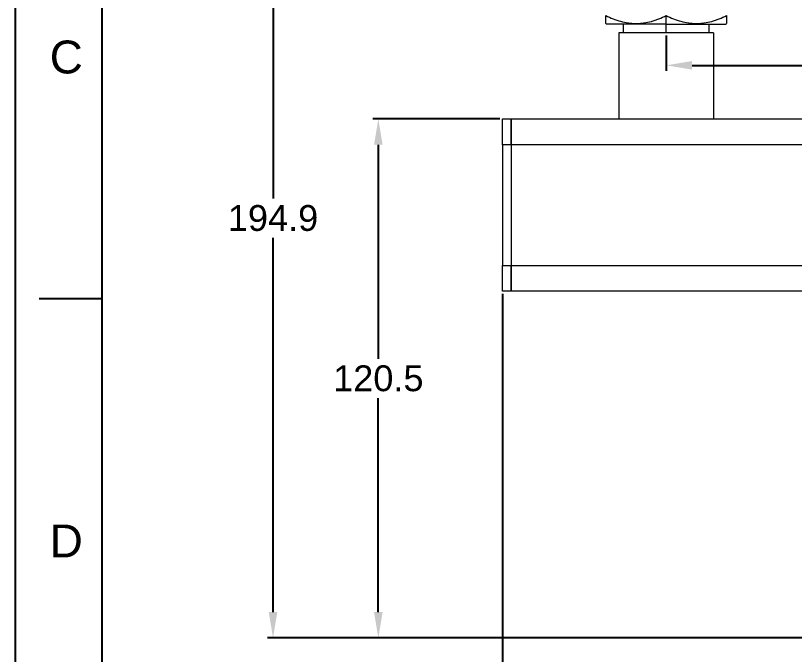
# Model space of a CAD drawing. Header units: millimetres. Extents: x 24958 to 25799, y 1150 to 1745.
# Drawn here: x 24957.8 to 25138.5, y 1309.6 to 1458 of the extents above; entities that cross this region are included whole.
import ezdxf

# ---------------------------------------------------------------- set-up
doc = ezdxf.new("R2010")
doc.units = ezdxf.units.MM
doc.layers.add('DIM', color=3, linetype='Continuous')
doc.layers.add('FORM', color=7, linetype='Continuous')
doc.styles.get("Standard").update_dxf_attribs({"font": 'arial.ttf'})
doc.dimstyles.new('ISO-25', dxfattribs={"dimtxt": 7, "dimasz": 5, "dimexe": 1.252, "dimexo": 0.625, "dimgap": 1, "dimtad": 1, "dimtih": 1, "dimtoh": 1, "dimdec": 1, "dimdsep": 46, "dimtxsty": 'Standard', "dimcen": 0, "dimclrd": 3, "dimclre": 3, "dimclrt": 4, "dimadec": 0, "dimazin": 0, "dimtfac": 1, "dimtdec": 1, "dimtmove": 0, "dimatfit": 3, "dimfxl": 1, "dimarcsym": 0})

# ---------------------------------------------------------------- blocks, each defined once
blk = doc.blocks.new('*D58')
at = {"layer": 'Defpoints', "color": 0, "transparency": 16777216}
for p in [(25070.73, 1433.99), (25041.94, 1313.48), (25185.24, 1313.48)]:
    blk.add_point(p, dxfattribs=at)
at = {"layer": 'DIM', "color": 3, "lineweight": -2, "transparency": 16777216}
for p, q in [((25070.1, 1433.99), (25040.68, 1433.99)), ((25041.94, 1427.99), (25041.94, 1378.29)), ((25041.94, 1319.48), (25041.94, 1369.17)), ((25184.61, 1313.48), (25040.68, 1313.48))]:
    blk.add_line(p, q, dxfattribs=at)
at = {"layer": 'DIM', "color": 3, "transparency": 16777216}
for points in [[(25040.94, 1427.99), (25042.94, 1427.99), (25041.94, 1433.99)], [(25040.94, 1319.48), (25042.94, 1319.48), (25041.94, 1313.48)]]:
    blk.add_solid(points, dxfattribs=at)
at = {"layer": 'DIM', "color": 4, "transparency": 16777216, "insert": (25041.94, 1373.73), "char_height": 6, "attachment_point": 5}
blk.add_mtext('120.5', dxfattribs=at)
blk = doc.blocks.new('*D59')
at = {"layer": 'Defpoints', "color": 0, "transparency": 16777216}
for p in [(25054.33, 1508.41), (25017.51, 1313.48), (25041.94, 1313.48)]:
    blk.add_point(p, dxfattribs=at)
at = {"layer": 'DIM', "color": 3, "lineweight": -2, "transparency": 16777216}
for p, q in [((25053.7, 1508.41), (25016.25, 1508.41)), ((25017.51, 1502.41), (25017.51, 1415.51)), ((25017.51, 1319.48), (25017.51, 1406.38)), ((25041.31, 1313.48), (25016.25, 1313.48))]:
    blk.add_line(p, q, dxfattribs=at)
at = {"layer": 'DIM', "color": 3, "transparency": 16777216}
for points in [[(25016.51, 1502.41), (25018.51, 1502.41), (25017.51, 1508.41)], [(25016.51, 1319.48), (25018.51, 1319.48), (25017.51, 1313.48)]]:
    blk.add_solid(points, dxfattribs=at)
at = {"layer": 'DIM', "color": 4, "transparency": 16777216, "insert": (25017.51, 1410.95), "char_height": 6, "attachment_point": 5}
blk.add_mtext('194.9', dxfattribs=at)
blk = doc.blocks.new('*D61')
at = {"layer": 'Defpoints', "color": 0, "transparency": 16777216}
for p in [(25070.73, 1393.99), (25331.13, 1394.79), (25331.13, 1264.26)]:
    blk.add_point(p, dxfattribs=at)
at = {"layer": 'DIM', "color": 3, "lineweight": -2, "transparency": 16777216}
for p, q in [((25070.73, 1393.36), (25070.73, 1263.01)), ((25331.13, 1394.17), (25331.13, 1263.01)), ((25076.73, 1264.26), (25189.26, 1264.26)), ((25325.13, 1264.26), (25212.59, 1264.26))]:
    blk.add_line(p, q, dxfattribs=at)
at = {"layer": 'DIM', "color": 3, "transparency": 16777216}
for points in [[(25076.73, 1265.26), (25076.73, 1263.26), (25070.73, 1264.26)], [(25325.13, 1265.26), (25325.13, 1263.26), (25331.13, 1264.26)]]:
    blk.add_solid(points, dxfattribs=at)
at = {"layer": 'DIM', "color": 4, "transparency": 16777216, "insert": (25200.93, 1264.26), "char_height": 6, "attachment_point": 5}
blk.add_mtext('260.4', dxfattribs=at)
blk = doc.blocks.new('*D62')
at = {"layer": 'Defpoints', "color": 0, "transparency": 16777216}
for p in [(25108.73, 1453.99), (25258.73, 1453.99), (25258.73, 1446.44)]:
    blk.add_point(p, dxfattribs=at)
at = {"layer": 'DIM', "color": 3, "lineweight": -2, "transparency": 16777216}
for p, q in [((25108.73, 1453.36), (25108.73, 1445.19)), ((25258.73, 1453.36), (25258.73, 1445.19)), ((25114.73, 1446.44), (25175.89, 1446.44)), ((25252.73, 1446.44), (25191.56, 1446.44))]:
    blk.add_line(p, q, dxfattribs=at)
at = {"layer": 'DIM', "color": 3, "transparency": 16777216}
for points in [[(25114.73, 1447.44), (25114.73, 1445.44), (25108.73, 1446.44)], [(25252.73, 1447.44), (25252.73, 1445.44), (25258.73, 1446.44)]]:
    blk.add_solid(points, dxfattribs=at)
at = {"layer": 'DIM', "color": 4, "transparency": 16777216, "insert": (25183.73, 1446.44), "char_height": 6, "attachment_point": 5}
blk.add_mtext('150', dxfattribs=at)

msp = doc.modelspace()

# ---------------------------------------------------------------- linework, layer by layer
at = {"linetype": 'Continuous', "lineweight": 13}
for p, q in [((25108.73, 1455.99), (25108.73, 1458)), ((25108.73, 1453.99), (25108.73, 1455.99)), ((25072.73, 1427.99), (25070.73, 1427.99)), ((25298.73, 1427.99), (25072.73, 1427.99)), ((25070.73, 1399.99), (25072.73, 1399.99)), ((25072.73, 1399.99), (25298.73, 1399.99))]:
    msp.add_line(p, q, dxfattribs=at)
at = {"linetype": 'Continuous', "lineweight": 18}
for p, q in [((25094.73, 1456.15), (25094.92, 1455.99)), ((25108.73, 1455.99), (25094.92, 1455.99)), ((25098.73, 1455.99), (25098.73, 1453.99)), ((25108.73, 1455.99), (25122.53, 1455.99)), ((25118.73, 1453.99), (25118.73, 1455.99)), ((25122.53, 1455.99), (25122.73, 1456.15)), ((25097.73, 1453.99), (25097.73, 1433.99)), ((25119.73, 1453.99), (25097.73, 1453.99)), ((25119.73, 1453.99), (25119.73, 1433.99)), ((25070.73, 1427.99), (25070.73, 1433.99)), ((25070.73, 1433.99), (25072.73, 1433.99)), ((25072.73, 1427.99), (25072.73, 1433.99)), ((25072.73, 1433.99), (25298.73, 1433.99)), ((25072.73, 1433.99), (25072.73, 1427.99)), ((25070.73, 1427.99), (25070.73, 1399.99)), ((25072.73, 1427.99), (25072.73, 1399.99)), ((25072.73, 1427.99), (25072.73, 1399.99)), ((25070.73, 1393.99), (25070.73, 1399.99)), ((25072.73, 1393.99), (25072.73, 1399.99)), ((25072.73, 1399.99), (25072.73, 1393.99)), ((25072.73, 1393.99), (25070.73, 1393.99)), ((25298.73, 1393.99), (25072.73, 1393.99))]:
    msp.add_line(p, q, dxfattribs=at)
for points, knots in [([(25094.73, 1456.15), (25094.73, 1456.15), (25094.73, 1456.15), (25094.73, 1456.15), (25094.73, 1456.16), (25094.73, 1456.21), (25094.73, 1456.24), (25094.73, 1456.37), (25094.73, 1456.49), (25094.73, 1456.74), (25094.73, 1456.83), (25094.73, 1456.97), (25094.73, 1457.03), (25094.73, 1457.13), (25094.73, 1457.19), (25094.73, 1457.47), (25094.73, 1457.72), (25094.73, 1458)], [0, 0, 0, 0, 0.000742, 0.000742, 0.12565, 0.12565, 0.250557, 0.250557, 0.500371, 0.500371, 0.625278, 0.625278, 0.687732, 0.687732, 0.750186, 0.750186, 1, 1, 1, 1]), ([(25094.73, 1458), (25095.28, 1457.72), (25095.85, 1457.47), (25096.99, 1457.02), (25097.56, 1456.82), (25098.73, 1456.5), (25099.32, 1456.37), (25100.07, 1456.26), (25100.22, 1456.24), (25100.45, 1456.22), (25100.52, 1456.21), (25100.68, 1456.2), (25100.75, 1456.19), (25101.13, 1456.16), (25101.43, 1456.15), (25102.03, 1456.15), (25102.33, 1456.16), (25102.93, 1456.21), (25103.23, 1456.24), (25104.12, 1456.37), (25104.7, 1456.49), (25105.58, 1456.74), (25105.87, 1456.83), (25106.31, 1456.97), (25106.45, 1457.03), (25106.74, 1457.13), (25106.88, 1457.19), (25107.6, 1457.47), (25108.17, 1457.72), (25108.73, 1458)], [0, 0, 0, 0, 0.125, 0.125, 0.25, 0.25, 0.375, 0.375, 0.40625, 0.40625, 0.421875, 0.421875, 0.4375, 0.4375, 0.5, 0.5, 0.5625, 0.5625, 0.625, 0.625, 0.75, 0.75, 0.8125, 0.8125, 0.84375, 0.84375, 0.875, 0.875, 1, 1, 1, 1]), ([(25108.73, 1458), (25109.28, 1457.72), (25109.85, 1457.47), (25110.99, 1457.02), (25111.56, 1456.82), (25112.73, 1456.5), (25113.32, 1456.37), (25114.07, 1456.26), (25114.22, 1456.24), (25114.45, 1456.22), (25114.52, 1456.21), (25114.68, 1456.2), (25114.75, 1456.19), (25115.13, 1456.16), (25115.43, 1456.15), (25116.03, 1456.15), (25116.33, 1456.16), (25116.93, 1456.21), (25117.23, 1456.24), (25118.12, 1456.37), (25118.7, 1456.49), (25119.58, 1456.74), (25119.87, 1456.83), (25120.31, 1456.97), (25120.45, 1457.03), (25120.74, 1457.13), (25120.88, 1457.19), (25121.6, 1457.47), (25122.17, 1457.72), (25122.73, 1458)], [0, 0, 0, 0, 0.125, 0.125, 0.25, 0.25, 0.375, 0.375, 0.40625, 0.40625, 0.421875, 0.421875, 0.4375, 0.4375, 0.5, 0.5, 0.5625, 0.5625, 0.625, 0.625, 0.75, 0.75, 0.8125, 0.8125, 0.84375, 0.84375, 0.875, 0.875, 1, 1, 1, 1]), ([(25122.73, 1458), (25122.73, 1457.72), (25122.73, 1457.47), (25122.73, 1457.02), (25122.73, 1456.82), (25122.73, 1456.5), (25122.73, 1456.37), (25122.73, 1456.26), (25122.73, 1456.24), (25122.73, 1456.22), (25122.73, 1456.21), (25122.73, 1456.2), (25122.73, 1456.19), (25122.73, 1456.16), (25122.73, 1456.15), (25122.73, 1456.15)], [0, 0, 0, 0, 0.250366, 0.250366, 0.500732, 0.500732, 0.751097, 0.751097, 0.813689, 0.813689, 0.844985, 0.844985, 0.87628, 0.87628, 1, 1, 1, 1])]:
    msp.add_open_spline(points, degree=3, knots=knots, dxfattribs=at)
at = {"layer": 'FORM', "color": 7, "linetype": 'Continuous'}
for p, q in [((24957.77, 1150.35), (24957.77, 1745.06)), ((24977.8, 1725.03), (24977.8, 1170.37)), ((24977.8, 1392.24), (24963.25, 1392.24))]:
    msp.add_line(p, q, dxfattribs=at)

# ---------------------------------------------------------------- texts
at = {"layer": 'FORM', "char_height": 7.63, "attachment_point": 5}
for s, insert in [('C', (24969.54, 1448.32)), ('D', (24969.54, 1336))]:
    msp.add_mtext_dynamic_manual_height_columns(s, width=10.0119, gutter_width=12.51, heights=[0], dxfattribs=dict(at, insert=insert))

# ---------------------------------------------------------------- dimensions: what is measured, and where the dimension line sits
at = {"layer": 'DIM', "color": 3}
for base, p1, p2, picture, middle in [((25017.51, 1313.48), (25054.33, 1508.41), (25041.94, 1313.48), '*D59', (25017.51, 1410.95)), ((25041.94, 1313.48), (25070.73, 1433.99), (25185.24, 1313.48), '*D58', (25041.94, 1373.73))]:
    dim = msp.add_linear_dim(base=base, p1=p1, p2=p2, angle=90, dimstyle='ISO-25', override={"dimtxt": 6, "dimasz": 6, "dimgap": 1.5, "dimtad": 0}, dxfattribs=at)
    dim.commit()
    dim.dimension.update_dxf_attribs({"geometry": picture, "text_midpoint": middle})
for base, p1, p2, picture, middle in [((25258.73, 1446.44), (25108.73, 1453.99), (25258.73, 1453.99), '*D62', (25183.73, 1446.44)), ((25331.13, 1264.26), (25070.73, 1393.99), (25331.13, 1394.79), '*D61', (25200.93, 1264.26))]:
    dim = msp.add_linear_dim(base=base, p1=p1, p2=p2, dimstyle='ISO-25', override={"dimtxt": 6, "dimasz": 6, "dimgap": 1.5, "dimtad": 0}, dxfattribs=at)
    dim.commit()
    dim.dimension.update_dxf_attribs({"geometry": picture, "text_midpoint": middle})

doc.saveas('drawing.dxf')
